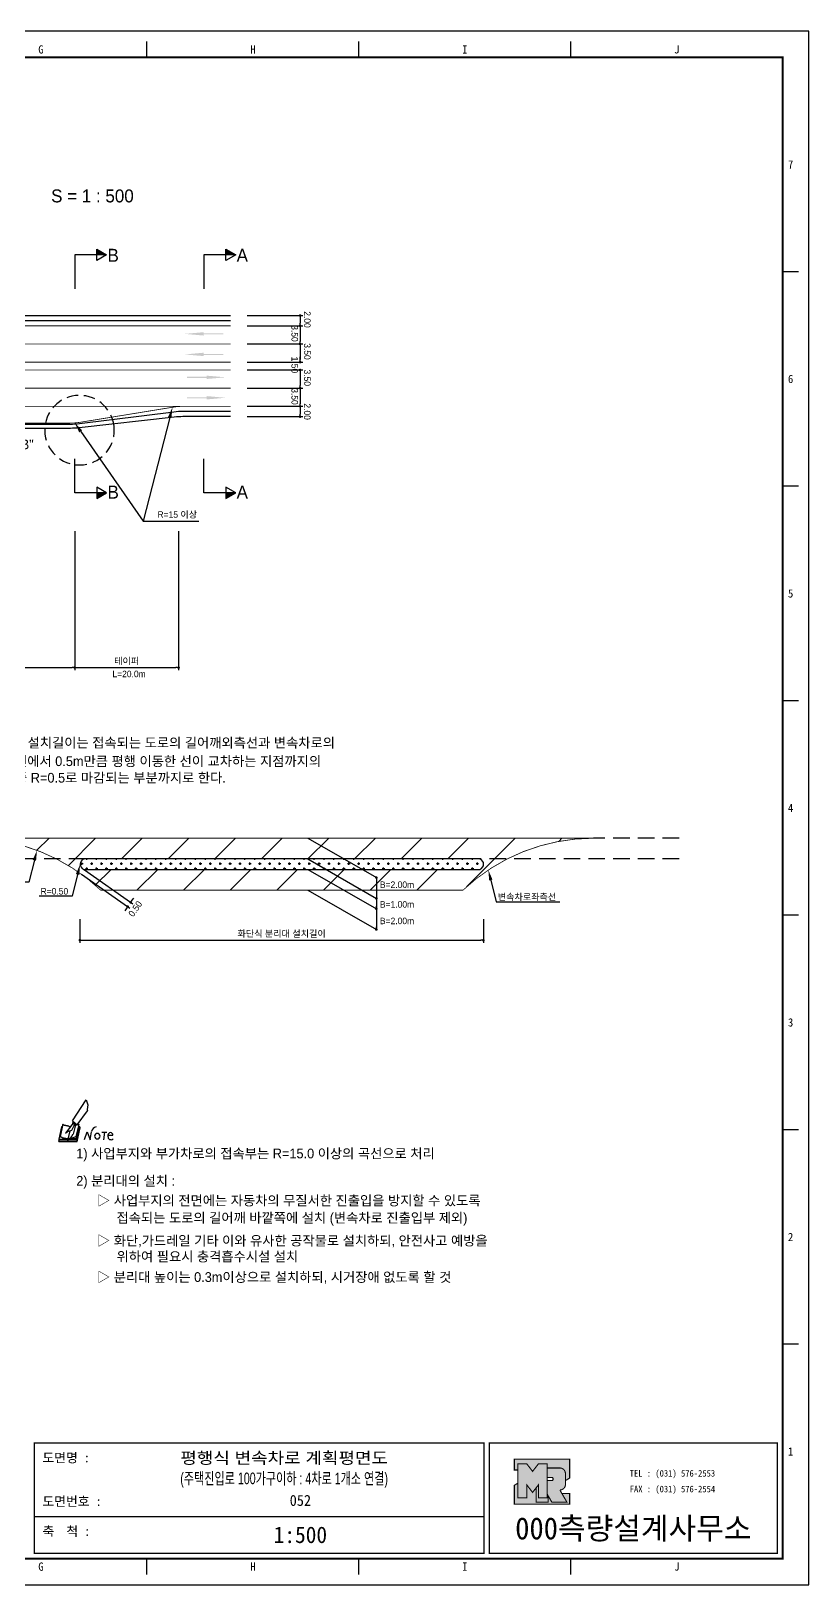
# Model space of a CAD drawing. Header units: millimetres. Extents: x 517 to 940, y 0 to 299.
# Drawn here: x 790.2 to 940.1, y -0.1 to 299.2 of the extents above; entities that cross this region are included whole.
import ezdxf
from ezdxf.enums import TextEntityAlignment as Align

# ---------------------------------------------------------------- set-up
doc = ezdxf.new("R2010")
doc.units = ezdxf.units.MM
doc.linetypes.add('HIDDEN', pattern=[9.525, 6.35, -3.175])
for name, color, linetype in [('CC-GSTR-0004', 4, 'Continuous'), ('CM-LANE-0030', 30, 'Continuous'), ('CZ-DIMT-0002', 7, 'Continuous'), ('CZ-LIN1-0007', 7, 'Continuous'), ('CZ-LIN2-0003', 3, 'Continuous'), ('CZ-LINE-0001', 7, 'Continuous'), ('CZ-TEXT-BOX0', 7, 'Continuous'), ('TITLE', 7, 'Continuous')]:
    doc.layers.add(name, color=color, linetype=linetype)
doc.styles.add('돋움', font='')
doc.styles.add('돋음체', font='')
doc.styles.get('돋움').set_extended_font_data('Dotum')
doc.styles.get('돋음체').set_extended_font_data('DotumChe')

# ---------------------------------------------------------------- blocks, each defined once
blk = doc.blocks.new('note')
for p, q in [((0.85, 3.5), (3.53, 7.57)), ((3.53, 7.57), (3.8, 6.64)), ((3.8, 6.64), (3.69, 5.72)), ((1, 3.1), (0.75, 2.77)), ((0.85, 3.5), (1.8, 2.79)), ((1, 3.4), (0.85, 3.21)), ((0.85, 3.21), (1.52, 2.71)), ((1.8, 2.79), (3.74, 5.46)), ((3.69, 5.72), (3.74, 5.46)), ((-1.24, 2.36), (-1.77, 0)), ((-1.77, 0), (1.77, 0)), ((-1.77, 0), (-1.77, -0.3)), ((-1.53, 0.52), (-1.55, 0.54)), ((-1.01, 2.9), (-1.53, 0.52)), ((-1.48, 0.48), (-1.53, 0.52)), ((-1.43, 0.44), (-1.48, 0.48)), ((-1.38, 0.41), (-1.43, 0.44)), ((-1.33, 0.4), (-1.38, 0.41)), ((-1.27, 0.37), (-1.33, 0.4)), ((-1.22, 0.35), (-1.27, 0.37)), ((-1.13, 2.36), (-1.24, 2.36)), ((-1.17, 0.33), (-1.22, 0.35)), ((-1.12, 0.32), (-1.17, 0.33)), ((-1.02, 0.25), (-1.12, 0.32)), ((-0.97, 0.22), (-1.02, 0.25)), ((-1, 2.9), (-1.01, 2.9)), ((-0.98, 2.85), (-1, 2.9)), ((-0.95, 2.8), (-0.98, 2.85)), ((-0.93, 0.21), (-0.97, 0.22)), ((-0.9, 2.75), (-0.95, 2.8)), ((-0.88, 0.19), (-0.93, 0.21)), ((-0.85, 2.72), (-0.9, 2.75)), ((-0.8, 0.18), (-0.88, 0.19)), ((-0.79, 2.69), (-0.85, 2.72)), ((-0.75, 0.17), (-0.8, 0.18)), ((-0.74, 2.68), (-0.79, 2.69)), ((-0.7, 0.16), (-0.75, 0.17)), ((-0.69, 2.65), (-0.74, 2.68)), ((-0.64, 0.15), (-0.7, 0.16)), ((-0.64, 2.65), (-0.69, 2.65)), ((-0.59, 2.63), (-0.64, 2.65)), ((-0.58, 0.14), (-0.64, 0.15)), ((-0.54, 2.62), (-0.59, 2.63)), ((-0.53, 0.13), (-0.58, 0.14)), ((-0.48, 2.61), (-0.54, 2.62)), ((-0.48, 0.12), (-0.53, 0.13)), ((-0.43, 2.61), (-0.48, 2.61)), ((-0.43, 0.11), (-0.48, 0.12)), ((0.75, 2.77), (-0.46, 1.16)), ((0.37, 2.24), (-0.46, 1.16)), ((-0.46, 1.16), (-0.08, 1.47)), ((-0.38, 2.59), (-0.43, 2.61)), ((-0.38, 0.08), (-0.43, 0.11)), ((-0.33, 2.59), (-0.38, 2.59)), ((-0.29, 0.06), (-0.38, 0.08)), ((-0.27, 2.58), (-0.33, 2.59)), ((-0.23, 0.05), (-0.29, 0.06)), ((-0.22, 2.57), (-0.27, 2.58)), ((-0.16, 0.04), (-0.23, 0.05)), ((-0.17, 2.56), (-0.22, 2.57)), ((-0.12, 2.55), (-0.17, 2.56)), ((-0.11, 0.03), (-0.16, 0.04)), ((-0.07, 2.53), (-0.12, 2.55)), ((-0.04, 0.02), (-0.11, 0.03)), ((-0.08, 1.47), (0.72, 1.75)), ((-0.01, 2.51), (-0.07, 2.53)), ((-0.05, -0.3), (-0.05, 0)), ((0, 0), (-0.04, 0.02)), ((0.04, 2.5), (-0.01, 2.51)), ((0.37, 1.63), (0, 0)), ((0, 0), (1.6, 0.53)), ((0, 0), (1.65, 0.18)), ((0, 0.01), (0.06, 0.04)), ((0, -0.3), (0, 0)), ((0.09, 2.48), (0.04, 2.5)), ((0.05, -0.3), (0.05, 0)), ((0.06, 0.04), (0.11, 0.07)), ((0.14, 2.48), (0.09, 2.48)), ((0.11, 0.07), (0.16, 0.09)), ((0.2, 2.47), (0.14, 2.48)), ((0.16, 0.09), (0.21, 0.12)), ((0.26, 2.43), (0.18, 2.46)), ((0.21, 0.12), (0.27, 0.14)), ((0.34, 2.4), (0.26, 2.43)), ((0.27, 0.14), (0.36, 0.19)), ((0.45, 2.37), (0.34, 2.4)), ((0.36, 0.19), (0.41, 0.22)), ((0.41, 0.22), (0.46, 0.27)), ((0.46, 0.27), (0.51, 0.3)), ((0.51, 0.3), (0.56, 0.34)), ((0.56, 0.34), (0.6, 0.4)), ((0.6, 0.4), (0.64, 0.45)), ((0.64, 0.45), (0.67, 0.51)), ((0.67, 0.51), (0.74, 0.58)), ((0.72, 1.75), (1.16, 2.53)), ((0.74, 0.58), (0.79, 0.63)), ((0.79, 0.63), (0.83, 0.68)), ((0.83, 0.68), (0.86, 0.73)), ((0.86, 0.73), (0.89, 0.79)), ((0.89, 0.84), (0.92, 0.89)), ((0.89, 0.79), (0.89, 0.84)), ((0.92, 0.89), (0.96, 0.95)), ((0.96, 0.95), (1.01, 0.97)), ((1.47, 2.74), (1.01, 0.97)), ((1.16, 2.53), (1.37, 2.82)), ((2.13, 2.84), (1.44, 2.63)), ((1.52, 2.71), (1.66, 2.9)), ((1.6, 0.53), (2.13, 2.84)), ((1.65, 0.18), (2.19, 2.48)), ((1.77, 0), (2.3, 2.36)), ((1.77, -0.3), (2.3, 2.07)), ((1.77, -0.38), (2.3, 1.99)), ((1.77, -0.44), (2.3, 1.93)), ((1.77, 0), (1.77, -0.3)), ((2.19, 2.48), (2.04, 2.47)), ((2.3, 2.36), (2.16, 2.36)), ((2.3, 2.36), (2.3, 2.07)), ((3.21, -0.08), (3.68, 1.4)), ((3.68, 1.4), (4.26, -0.14)), ((4.26, -0.14), (4.56, 1.44)), ((6.55, 1.34), (7.46, 1.34)), ((7.01, 1.34), (6.87, -0.11)), ((7.71, 0.77), (7.71, 0.55)), ((7.71, 0.77), (8.67, 0.77)), ((-1.77, -0.3), (1.77, -0.3)), ((-1.77, -0.43), (-1.77, -0.3)), ((-1.77, -0.37), (1.77, -0.37)), ((-1.77, -0.43), (1.77, -0.43))]:
    blk.add_line(p, q)
for centre, major_axis, start_param, end_param in [((0.4, 2.31), (0.0702, 0.0702), 3.283946, 6.425539), ((5.68, 1.23), (-0.806, 0.806), -0.591174, 0.597824), ((5.66, 0.58), (-0.378, 0.378), 3.926991, 10.210176), ((8.3, 0.49), (0.422, 0.422), 2.265602, 4.634911), ((8.19, 0.77), (-0.342, 0.342), 3.926991, 7.068583)]:
    blk.add_ellipse(centre, major_axis=major_axis, ratio=1, start_param=start_param, end_param=end_param)
blk = doc.blocks.new('_Dot')
at = {"color": 0, "linetype": 'ByBlock', "lineweight": -2}
blk.add_line((-0.5, 0), (-1, 0), dxfattribs=at)
at = {"color": 0, "linetype": 'ByBlock', "const_width": 0.5}
blk.add_lwpolyline([(-0.25, 0, 1), (0.25, 0, 1)], format="xyb", close=True, dxfattribs=at)

msp = doc.modelspace()

# ---------------------------------------------------------------- hatches: boundary and pattern name
at = {"layer": 'CM-LANE-0030'}
h = msp.add_hatch(dxfattribs=at)
h.set_pattern_fill('ANSI31', color=256, scale=2, style=0)
h.set_pattern_definition([(45, (-501.34, 599.83), (-4.490128, 4.490128), [])])
h.paths.add_polyline_path([(873.45, 133.72, -0.191871), (898.55, 143.72), (778.55, 143.72, -0.191871), (803.65, 133.72)])
h.paths.add_polyline_path([(800.37, 137.72, 0.002096), (800.11, 137.91, -0.732581), (800.69, 139.72), (876.41, 139.72, -0.732581), (876.99, 137.91, 0.002096), (876.73, 137.72)], flags=16)
at = {"layer": 'CZ-LIN1-0007'}
for points in [[(823.47, 241.21), (823.47, 241), (827.3, 241), (827.3, 240.79), (823.47, 240.79), (823.47, 240.57), (819.82, 240.89)], [(823.47, 237.26), (823.47, 237.04), (827.3, 237.04), (827.3, 236.83), (823.47, 236.83), (823.47, 236.61), (819.82, 236.93)], [(824.08, 232.84), (824.08, 232.62), (820.26, 232.62), (820.26, 232.41), (824.08, 232.41), (824.08, 232.2), (827.73, 232.52)], [(824.08, 228.9), (824.08, 228.69), (820.26, 228.69), (820.26, 228.48), (824.08, 228.47), (824.08, 228.26), (827.73, 228.58)]]:
    msp.add_hatch(color=256, dxfattribs=at).paths.add_polyline_path(points)
at = {"layer": 'CZ-LIN2-0003'}
h = msp.add_hatch(dxfattribs=at)
h.set_pattern_fill('CROSS', color=256, scale=0.15, style=0)
h.set_pattern_definition([(0, (-501.3398, 599.8301), (0.9525, 0.9525), [0.47625, -1.42875]), (90, (-501.1016, 599.592), (-0.9525, 0.9525), [0.47625, -1.42875])])
h.paths.add_polyline_path([(800.69, 139.72, 0.732581), (800.11, 137.91, -0.002096), (800.37, 137.72), (876.73, 137.72, -0.002096), (876.99, 137.91, 0.732581), (876.41, 139.72)])
at = {"layer": 'CZ-LINE-0001'}
for points in [[(802.9, 257.21), (802.9, 256.11), (804.8, 256.11)], [(827.77, 257.21), (827.77, 256.11), (829.68, 256.11)], [(804.8, 210.27), (802.9, 210.27), (802.9, 209.17)], [(829.68, 210.27), (827.77, 210.27), (827.77, 209.17)]]:
    msp.add_hatch(color=256, dxfattribs=at).paths.add_polyline_path(points)
at = {"layer": 'TITLE', "ltscale": 150}
h = msp.add_hatch(color=8, dxfattribs=at)
edge = h.paths.add_edge_path()
edge.add_line((893.98, 24.08), (883.32, 24.08))
edge.add_line((883.32, 24.08), (883.32, 22))
edge.add_line((883.32, 22), (884.02, 22))
edge.add_line((884.02, 22), (884.02, 23.18))
edge.add_line((884.02, 23.18), (885.72, 23.18))
edge.add_line((885.72, 23.18), (886.84, 21.73))
edge.add_line((886.84, 21.73), (887.97, 23.18))
edge.add_line((887.97, 23.18), (889.66, 23.18))
edge.add_line((889.66, 23.18), (889.66, 22.38))
edge.add_line((889.66, 22.38), (892.1, 22.38))
edge.add_arc((892.1, 21.31), 1.07, 0, 90, ccw=False)
edge.add_line((893.17, 21.31), (893.17, 19.95))
edge.add_line((893.17, 19.95), (893.98, 20.45))
edge.add_line((893.98, 20.45), (893.98, 24.08))
h.paths.add_polyline_path([(887.53, 18.56), (886.84, 17.68), (885.72, 19.13), (885.72, 16.62), (884.02, 16.62), (884.02, 19.47), (883.32, 19.03), (883.32, 15.4), (893.98, 15.4), (893.98, 17.47), (892.49, 17.47), (893.44, 15.82), (890.54, 15.82), (889.84, 17.03), (889.84, 15.82), (887.53, 15.82)])
msp.add_hatch(color=5, dxfattribs=at).paths.add_polyline_path([(889.66, 23.18), (887.97, 23.18), (886.84, 21.73), (885.72, 23.18), (884.02, 23.18), (884.02, 16.62), (885.72, 16.62), (885.72, 19.13), (886.84, 17.68), (887.97, 19.13), (887.97, 16.62), (889.66, 16.62)])
h = msp.add_hatch(color=161, dxfattribs=at)
edge = h.paths.add_edge_path()
edge.add_arc((892.1, 21.31), 1.07, 360, 450)
edge.add_line((892.1, 22.38), (889.66, 22.38))
edge.add_line((889.66, 22.38), (889.66, 20.53))
edge.add_line((889.66, 20.53), (890.66, 20.53))
edge.add_arc((890.66, 20.41), 0.113, 0, 90, ccw=False)
edge.add_line((890.77, 20.41), (890.77, 20.1))
edge.add_arc((890.66, 20.1), 0.113, 270, 360, ccw=False)
edge.add_line((890.66, 19.99), (889.66, 19.99))
edge.add_line((889.66, 19.99), (889.66, 16.62))
edge.add_line((889.66, 16.62), (887.97, 16.62))
edge.add_line((887.97, 16.62), (887.97, 19.13))
edge.add_line((887.97, 19.13), (887.53, 18.56))
edge.add_line((887.53, 18.56), (887.53, 15.82))
edge.add_line((887.53, 15.82), (889.84, 15.82))
edge.add_line((889.84, 15.82), (889.84, 17.03))
edge.add_line((889.84, 17.03), (890.54, 15.82))
edge.add_line((890.54, 15.82), (893.44, 15.82))
edge.add_line((893.44, 15.82), (892.1, 18.14))
edge.add_arc((892.1, 19.21), 1.07, 270, 360)
edge.add_line((893.17, 19.21), (893.17, 21.31))

# ---------------------------------------------------------------- linework, layer by layer
at = {"color": 0, "linetype": 'ByBlock', "lineweight": -2}
for p, q in [((842.07, 244.19), (842.07, 243.94)), ((842.07, 242.69), (842.07, 242.94)), ((842.07, 242.19), (842.07, 241.94)), ((842.07, 239.19), (842.07, 239.44)), ((842.07, 238.69), (842.07, 238.44)), ((842.07, 235.69), (842.07, 235.94)), ((842.07, 235.69), (842.07, 235.94)), ((842.07, 233.69), (842.07, 233.44)), ((842.07, 233.69), (842.07, 233.44)), ((842.07, 230.69), (842.07, 230.94)), ((842.07, 230.19), (842.07, 229.94)), ((842.07, 227.19), (842.07, 227.44)), ((842.07, 226.69), (842.07, 226.44)), ((842.07, 225.19), (842.07, 225.44)), ((856.75, 135.87), (856.75, 135.62)), ((809.57, 131.56), (809.72, 131.76)), ((856.75, 131.87), (856.75, 131.62)), ((808.71, 130.33), (808.57, 130.13)), ((856.75, 130.37), (856.75, 130.62)), ((856.75, 126.37), (856.75, 126.62))]:
    msp.add_line(p, q, dxfattribs=at)
at = {"color": 0, "linetype": 'ByBlock', "const_width": 0.25}
for points in [[(842.07, 244.31, 1), (842.07, 244.56, 1)], [(842.07, 242.31, 1), (842.07, 242.56, 1)], [(842.07, 242.56, 1), (842.07, 242.31, 1)], [(842.07, 238.81, 1), (842.07, 239.06, 1)], [(842.07, 239.06, 1), (842.07, 238.81, 1)], [(842.07, 235.56, 1), (842.07, 235.31, 1)], [(842.07, 235.56, 1), (842.07, 235.31, 1)], [(842.07, 233.81, 1), (842.07, 234.06, 1)], [(842.07, 233.81, 1), (842.07, 234.06, 1)], [(842.07, 230.31, 1), (842.07, 230.56, 1)], [(842.07, 230.56, 1), (842.07, 230.31, 1)], [(842.07, 227.06, 1), (842.07, 226.81, 1)], [(842.07, 226.81, 1), (842.07, 227.06, 1)], [(842.07, 225.06, 1), (842.07, 224.81, 1)], [(856.75, 136, 1), (856.75, 136.25, 1)], [(856.75, 132, 1), (856.75, 132.25, 1)], [(808.78, 130.44, 1), (808.93, 130.64, 1)], [(809.5, 131.46, 1), (809.36, 131.25, 1)], [(856.75, 130.25, 1), (856.75, 130, 1)], [(856.75, 126.25, 1), (856.75, 126, 1)]]:
    msp.add_lwpolyline(points, format="xyb", close=True, dxfattribs=at)
at = {"layer": 'CC-GSTR-0004'}
for p, q in [((628.66, 244.44), (828.66, 244.44)), ((628.66, 243.44), (828.66, 243.44))]:
    msp.add_line(p, q, dxfattribs=at)
for points in [[(828.66, 225.94), (819.59, 225.94, 0.031099), (817.73, 225.82), (817.73, 225.82), (799.59, 223.56), (799.59, 223.56, -0.031099), (797.73, 223.44), (738.66, 223.44, 0.414214), (723.91, 208.69)], [(828.66, 224.94), (819.5, 224.94), (819.5, 224.94, 0.028015), (817.82, 224.85), (817.82, 224.85), (799.5, 222.78, -0.028015), (797.82, 222.69), (797.82, 222.69), (738.66, 222.69, 0.414214), (724.66, 208.69)]]:
    msp.add_lwpolyline(points, format="xyb", dxfattribs=at)
at = {"layer": 'CM-LANE-0030', "const_width": 0.15}
for points in [[(628.66, 235.44), (828.66, 235.44)], [(628.66, 233.94), (828.66, 233.94)]]:
    msp.add_lwpolyline(points, dxfattribs=at)
msp.add_lwpolyline([(778.55, 143.72), (898.55, 143.72, 0.191871), (873.45, 133.72), (803.65, 133.72, 0.191871)], format="xyb", close=True, dxfattribs=at)
at = {"layer": 'CZ-LIN1-0007', "const_width": 0.15}
msp.add_lwpolyline([(628.66, 242.44), (828.66, 242.44)], dxfattribs=at)
at = {"layer": 'CZ-LIN1-0007', "linetype": 'HIDDEN', "const_width": 0.15}
for points in [[(628.66, 238.94), (828.66, 238.94)], [(628.66, 230.44), (828.66, 230.44)], [(779.27, 226.94), (819.87, 226.94)]]:
    msp.add_lwpolyline(points, dxfattribs=at)
at = {"layer": 'CZ-LIN1-0007', "const_width": 0.15}
msp.add_lwpolyline([(828.66, 226.94), (819.87, 226.94, 0.040295), (817.47, 226.75), (817.47, 226.75), (799.86, 223.88), (799.86, 223.88, -0.040295), (797.45, 223.69), (797.45, 223.69), (738.66, 223.69, 0.414214), (723.66, 208.69)], format="xyb", dxfattribs=at)
at = {"layer": 'CZ-LIN2-0003'}
msp.add_lwpolyline([(876.73, 137.72, -0.002096), (876.99, 137.91, 0.732581), (876.41, 139.72), (800.69, 139.72, 0.732581), (800.11, 137.91, -0.002096), (800.37, 137.72)], format="xyb", close=True, dxfattribs=at)
at = {"layer": 'CZ-LINE-0001'}
for p, q in [((804.8, 256.11), (798.66, 256.11)), ((798.66, 256.11), (798.66, 249.57)), ((802.9, 255.01), (802.9, 257.21)), ((802.9, 257.21), (804.8, 256.11)), ((804.8, 256.11), (802.9, 255.01)), ((829.68, 256.11), (823.53, 256.11)), ((823.53, 256.11), (823.53, 249.57)), ((827.77, 255.01), (827.77, 257.21)), ((827.77, 257.21), (829.68, 256.11)), ((829.68, 256.11), (827.77, 255.01)), ((831.85, 244.44), (842.57, 244.44)), ((842.07, 243.94), (842.07, 242.94)), ((831.85, 242.44), (842.57, 242.44)), ((831.85, 242.44), (842.57, 242.44)), ((842.07, 241.94), (842.07, 239.44)), ((831.85, 238.94), (842.57, 238.94)), ((831.85, 238.94), (842.57, 238.94)), ((842.07, 238.44), (842.07, 235.94)), ((831.85, 235.44), (842.57, 235.44)), ((831.85, 235.44), (842.57, 235.44)), ((831.85, 233.94), (842.57, 233.94)), ((831.85, 233.94), (842.57, 233.94)), ((842.07, 235.94), (842.07, 236.44)), ((842.07, 233.44), (842.07, 232.94)), ((842.07, 233.44), (842.07, 230.94)), ((831.85, 230.44), (842.57, 230.44)), ((831.85, 230.44), (842.57, 230.44)), ((842.07, 229.94), (842.07, 227.44)), ((831.85, 226.94), (842.57, 226.94)), ((831.85, 226.94), (842.57, 226.94)), ((831.85, 224.94), (842.57, 224.94)), ((842.07, 226.44), (842.07, 225.44)), ((798.66, 210.27), (798.66, 216.81)), ((823.53, 210.27), (823.53, 216.81)), ((804.8, 210.27), (798.66, 210.27)), ((804.8, 210.27), (802.9, 211.37)), ((802.9, 211.37), (802.9, 209.17)), ((802.9, 209.17), (804.8, 210.27)), ((829.68, 210.27), (823.53, 210.27)), ((829.68, 210.27), (827.77, 211.37)), ((827.77, 211.37), (827.77, 209.17)), ((827.77, 209.17), (829.68, 210.27)), ((811.81, 204.83), (822.59, 204.83)), ((798.66, 202.87), (798.66, 176.09)), ((798.66, 202.87), (798.66, 176.09)), ((818.66, 202.87), (818.66, 176.09)), ((739.16, 176.59), (798.16, 176.59)), ((799.16, 176.59), (818.16, 176.59)), ((843.58, 143.72), (856.75, 136.12)), ((843.58, 139.72), (856.75, 132.12)), ((843.58, 137.72), (856.75, 130.12)), ((799.95, 136.8), (809.27, 130.25)), ((800.52, 137.62), (809.84, 131.07)), ((856.75, 136.12), (856.75, 126.12)), ((809.72, 131.76), (810.01, 132.17)), ((843.58, 133.72), (856.75, 126.12)), ((808.57, 130.13), (808.28, 129.72)), ((799.63, 128.1), (799.63, 123.56)), ((877.37, 128.1), (877.37, 123.56)), ((800.13, 124.06), (876.87, 124.06))]:
    msp.add_line(p, q, dxfattribs=at)
at = {"layer": 'CZ-LINE-0001', "linetype": 'HIDDEN', "ltscale": 0.35}
msp.add_line((806.22, 223.13), (806.22, 223.13), dxfattribs=at)
at = {"layer": 'CZ-LINE-0001', "linetype": 'HIDDEN', "ltscale": 0.5}
for p, q in [((915.07, 143.72), (898.55, 143.72)), ((800.69, 139.72), (762.03, 139.72)), ((915.07, 139.72), (876.41, 139.72))]:
    msp.add_line(p, q, dxfattribs=at)
at = {"layer": 'CZ-LINE-0001'}
for points in [[(816.97, 224.81), (811.81, 204.83)], [(799.8, 222.1), (811.81, 204.83)], [(790.89, 139.46), (789.84, 135.28), (777.61, 135.28)], [(799.2, 136.74), (798.15, 132.56), (791.8, 132.56)]]:
    msp.add_lwpolyline(points, dxfattribs=at)
at = {"layer": 'CZ-LINE-0001', "extrusion": (0, 0, -1)}
msp.add_lwpolyline([(-878.8, 135.66), (-879.85, 131.48), (-892.08, 131.48)], dxfattribs=at)
at = {"layer": 'CZ-LINE-0001', "linetype": 'HIDDEN', "ltscale": 0.35}
msp.add_arc((799.57, 222.34), 6.7, 6.7667, 6.749, dxfattribs=at)
at = {"layer": 'CZ-LINE-0001'}
for points in [[(816.64, 224.89), (817.47, 226.75), (817.29, 224.73)], [(799.52, 221.91), (798.66, 223.74), (800.07, 222.29)], [(790.57, 139.54), (791.38, 141.4), (791.21, 139.38)], [(798.87, 136.82), (799.69, 138.68), (799.52, 136.66)]]:
    msp.add_solid(points, dxfattribs=at)
at = {"layer": 'CZ-LINE-0001', "extrusion": (0, 0, -1)}
msp.add_solid([(-879.12, 135.74), (-878.31, 137.6), (-878.48, 135.58)], dxfattribs=at)
at = {"layer": 'TITLE', "color": 7, "linetype": 'Continuous'}
for p, q in [((812.56, 294.19), (812.56, 297.21)), ((853.38, 294.19), (853.38, 297.21)), ((894.21, 294.19), (894.21, 297.21)), ((938.06, 252.86), (935.03, 252.86)), ((938.06, 211.53), (935.03, 211.53)), ((938.06, 170.2), (935.03, 170.2)), ((938.06, 128.87), (935.03, 128.87)), ((938.06, 87.55), (935.03, 87.55)), ((938.06, 46.22), (935.03, 46.22)), ((812.56, 1.86), (812.56, 4.89)), ((853.38, 1.86), (853.38, 4.89)), ((894.21, 1.86), (894.21, 4.89))]:
    msp.add_line(p, q, dxfattribs=at)
at = {"layer": 'TITLE', "ltscale": 150}
msp.add_line((790.86, 13.02), (877.47, 13.02), dxfattribs=at)
at = {"layer": 'TITLE'}
msp.add_line((935.14, 4.89), (526.28, 4.89), dxfattribs=at)
msp.add_lwpolyline([(516.71, -0.15), (940.07, -0.15), (940.07, 299.23), (516.71, 299.23)], close=True, dxfattribs=at)
at = {"layer": 'TITLE', "linetype": 'Continuous', "const_width": 0.403}
msp.add_lwpolyline([(526.79, 4.89), (526.79, 294.19), (935.03, 294.19), (935.03, 4.89)], close=True, dxfattribs=at)
at = {"layer": 'TITLE', "ltscale": 150}
for points, const_width in [([(790.86, 27.17), (877.47, 27.17), (877.47, 5.95), (790.86, 5.95)], 0.265), ([(933.97, 27.17), (933.97, 5.95), (878.53, 5.95), (878.53, 27.17), (933.97, 27.17)], 0.265), ([(889.66, 23.18), (887.97, 23.18), (886.84, 21.73), (885.72, 23.18), (884.02, 23.18), (884.02, 16.62), (885.72, 16.62), (885.72, 19.13), (886.84, 17.68), (887.97, 19.13), (887.97, 16.62), (889.66, 16.62)], 0.212), ([(887.53, 18.56), (886.84, 17.68), (885.72, 19.13), (885.72, 16.62), (884.02, 16.62), (884.02, 19.47), (883.32, 19.03), (883.32, 15.4), (893.98, 15.4), (893.98, 17.47), (892.49, 17.47), (893.44, 15.82), (890.54, 15.82), (889.84, 17.03), (889.84, 15.82), (887.53, 15.82)], 0.212)]:
    msp.add_lwpolyline(points, close=True, dxfattribs=dict(at, const_width=const_width))
at = {"layer": 'TITLE', "ltscale": 150, "const_width": 0.212}
for points in [[(893.98, 24.08), (883.32, 24.08), (883.32, 22), (884.02, 22), (884.02, 23.18), (885.72, 23.18), (886.84, 21.73), (887.97, 23.18), (889.66, 23.18), (889.66, 22.38), (892.1, 22.38, -0.414214), (893.17, 21.31), (893.17, 19.95), (893.98, 20.45)], [(893.17, 21.31, 0.414214), (892.1, 22.38), (889.66, 22.38), (889.66, 20.53), (890.66, 20.53, -0.414214), (890.77, 20.41), (890.77, 20.1, -0.414214), (890.66, 19.99), (889.66, 19.99), (889.66, 16.62), (887.97, 16.62), (887.97, 19.13), (887.53, 18.56), (887.53, 15.82), (889.84, 15.82), (889.84, 17.03), (890.54, 15.82), (893.44, 15.82), (892.1, 18.14, 0.414214), (893.17, 19.21)]]:
    msp.add_lwpolyline(points, format="xyb", close=True, dxfattribs=at)

# ---------------------------------------------------------------- block references
at = {"layer": 'CZ-LINE-0001', "xscale": 0.5, "yscale": 0.5, "zscale": 0.5}
for p in [(798.66, 176.59), (818.66, 176.59), (877.37, 124.06)]:
    msp.add_blockref('_Dot', p, dxfattribs=at)
at = {"layer": 'CZ-LINE-0001', "xscale": 0.5, "yscale": 0.5, "zscale": 0.5, "rotation": 180}
for p in [(798.66, 176.59), (799.63, 124.06)]:
    msp.add_blockref('_Dot', p, dxfattribs=at)
at = {"layer": 'CZ-TEXT-BOX0'}
msp.add_blockref('note', (797.35, 85.74), dxfattribs=at)

# ---------------------------------------------------------------- texts
at = {"layer": 'CZ-DIMT-0002', "style": '돋움'}
for s, height, p in [('B', 2.5, (806.06, 256.03)), ('A', 2.5, (830.93, 256.03)), ('상세도 "B"', 1.875, (785.2, 219.59)), ('B', 2.5, (806.06, 210.4)), ('A', 2.5, (830.93, 210.4)), ('R=15 이상', 1.25, (818.41, 206.08)), ('L=20.0m', 1.25, (809.12, 175.37))]:
    msp.add_text(s, height=height, dxfattribs=at).set_placement(p, align=Align.MIDDLE_CENTER)
for s, p in [('3.50', (840.4, 242.56)), ('2.00', (842.83, 245.25)), ('3.50', (842.83, 239.09)), ('1.50', (840.4, 236.5)), ('3.50', (842.83, 234.03)), ('3.50', (840.4, 230.42)), ('2.00', (842.83, 227.5))]:
    msp.add_text(s, height=1.25, rotation=270, dxfattribs=at).set_placement(p)
for s, p in [('○ 분리대 설치길이는 접속되는 도로의 길어깨외측선과 변속차로의', (778.6, 162.12)), ('좌측선에서 0.5m만큼 평행 이동한 선이 교차하는 지점까지의', (782.45, 158.56)), ('길이중 R=0.5로 마감되는 부분까지로 한다.', (782.45, 155.37)), ('1) 사업부지와 부가차로의 접속부는 R=15.0 이상의 곡선으로 처리', (798.95, 82.98)), ('2) 분리대의 설치 :', (798.95, 77.71)), ('▷ 사업부지의 전면에는 자동차의 무질서한 진출입을 방지할 수 있도록', (802.93, 73.91)), ('접속되는 도로의 길어깨 바깥쪽에 설치 (변속차로 진출입부 제외)', (806.71, 70.59)), ('▷ 화단,가드레일 기타 이와 유사한 공작물로 설치하되, 안전사고 예방을', (802.93, 66.19)), ('위하여 필요시 충격흡수시설 설치', (806.71, 63.12)), ('▷ 분리대 높이는 0.3m이상으로 설치하되, 시거장애 없도록 할 것', (802.93, 59.17))]:
    msp.add_text(s, height=1.875, dxfattribs=at).set_placement(p, align=Align.MIDDLE_LEFT)
for s, p in [('B=2.00m', (857.44, 134.14)), ('R=0.50', (792.08, 132.87)), ('변속차로좌측선', (880.13, 131.79)), ('B=1.00m', (857.44, 130.35)), ('B=2.00m', (857.44, 127.16))]:
    msp.add_text(s, height=1.25, dxfattribs=at).set_placement(p)
at = {"layer": 'CZ-DIMT-0002', "insert": (810.32, 130.12), "char_height": 1.25, "attachment_point": 5, "rotation": 54.9032, "style": '돋움'}
msp.add_mtext('\\A1;0.50', dxfattribs=at)
at = {"layer": 'CZ-LINE-0001', "char_height": 1.25, "attachment_point": 5, "style": '돋움'}
for s, insert in [('\\A1;테이퍼', (808.66, 177.79)), ('\\A1;화단식 분리대 설치길이', (838.5, 125.26))]:
    msp.add_mtext(s, dxfattribs=dict(at, insert=insert))
at = {"layer": 'TITLE', "color": 3, "linetype": 'Continuous', "style": '돋음체'}
for s, p in [('G', (792.15, 295.7)), ('H', (832.97, 295.7)), ('I', (873.79, 295.7)), ('J', (914.62, 295.7)), ('7', (936.54, 273.53)), ('6', (936.54, 232.2)), ('5', (936.54, 190.87)), ('4', (936.54, 149.54)), ('3', (936.54, 108.22)), ('2', (936.54, 66.89)), ('1', (936.54, 25.56)), ('G', (792.15, 3.38)), ('H', (832.97, 3.38)), ('I', (873.79, 3.38)), ('J', (914.62, 3.38))]:
    msp.add_text(s, height=1.59, dxfattribs=at).set_placement(p, align=Align.MIDDLE)
at = {"layer": 'TITLE', "style": '돋움'}
msp.add_text('S = 1 : 500', height=2.5, dxfattribs=at).set_placement((794.11, 267.47), align=Align.MIDDLE_LEFT)
at = {"layer": 'TITLE', "style": '돋음체'}
for s, p in [('도면명 :', (792.45, 23.46)), ('도면번호 :', (792.45, 15.06)), ('축  척 :', (792.45, 9.31))]:
    msp.add_text(s, height=1.804, dxfattribs=at).set_placement(p)
at = {"layer": 'TITLE', "style": '돋움'}
for s, width, p, p2 in [('평행식 변속차로 계획평면도', 1.010039, (818.99, 23.2), (858.99, 23.2)), ('(주택진입로 100가구이하 : 4차로 1개소 연결)', 0.618876, (818.99, 19.25), (858.99, 19.25))]:
    msp.add_text(s, height=2.25, dxfattribs=dict(at, width=width)).set_placement(p, p2, align=Align.FIT)
at = {"layer": 'TITLE', "color": 180, "style": '돋음체'}
for s, p in [('TEL : (031) 576-2553', (905.55, 20.72)), ('FAX : (031) 576-2554', (905.55, 17.7))]:
    msp.add_text(s, height=1.2733, dxfattribs=at).set_placement(p)
at = {"layer": 'TITLE', "linetype": 'Continuous', "style": '돋음체'}
for s, height, p in [('052', 2.122, (842.12, 16.12)), ('1:500', 3.183, (842.12, 9.49))]:
    msp.add_text(s, height=height, dxfattribs=at).set_placement(p, align=Align.MIDDLE)
at = {"layer": 'TITLE', "color": 180, "style": '돋음체'}
msp.add_text('000측량설계사무소', height=4.244, dxfattribs=at).set_placement((906.25, 8.63), align=Align.CENTER)

doc.saveas('drawing.dxf')
